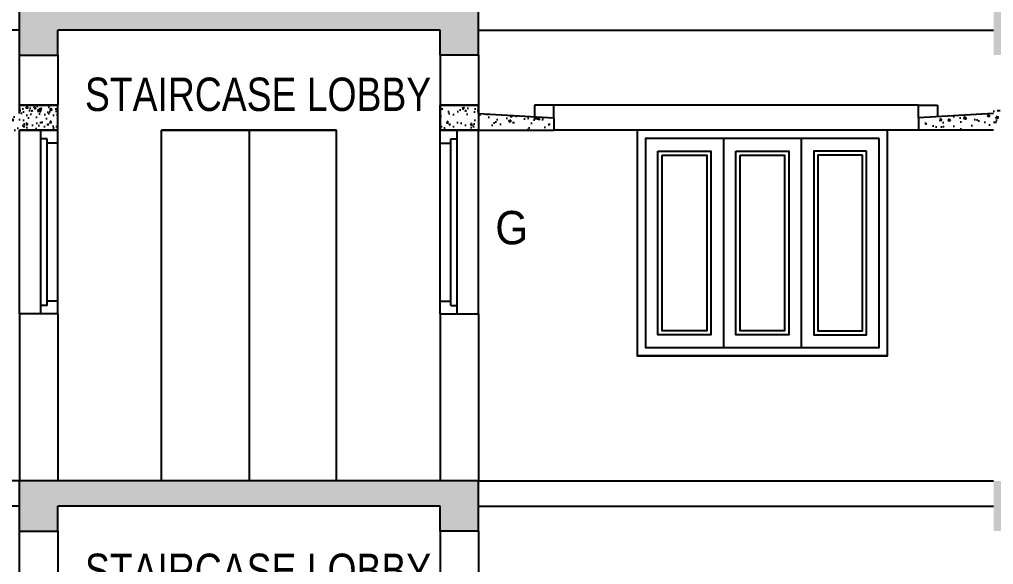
# Model space of a CAD drawing. Header units: metres. Extents: x 10 to 343, y 349 to 530.
# Drawn here: x 264.59 to 270.42, y 464.33 to 467.59 of the extents above; entities that cross this region are included whole.
import ezdxf

# ---------------------------------------------------------------- set-up
doc = ezdxf.new("R2010")
doc.units = ezdxf.units.M
doc.linetypes.add('DASHED2', pattern=[0.375, 0.25, -0.125])
doc.styles.add('m', font='micross.ttf', dxfattribs={"width": 0.9, "height": 350})
doc.styles.add('style1', font='micross.ttf')
pattern_1 = [(130, (20396.81502, -12054.42528), (-0.1434520365, -0.012550427), [0.015, -0.165]), (185, (20396.81502, -12054.42528), (0.0277502667, 0.1504384267), [0.012, -0.132]), (79.5486, (20396.80306, -12054.42632), (-0.11570187634, 0.1378879084), [0.012748038, -0.1402284224]), (133.8158, (20396.81502, -12054.38528), (-0.2134482097, -0.0331038029), [0.0225, -0.2475]), (83.3644, (20396.79723, -12054.38804), (-0.1869325411, 0.1948235742), [0.0191220576, -0.2103426]), (188.8158, (20396.81502, -12054.38528), (-0.186932389, 0.1948237202), [0.018, -0.198]), (159, (20396.79502, -12054.39528), (-0.1193814104, -0.08052377813), [0.015, -0.165]), (214, (20396.79502, -12054.39528), (-0.0486630664, 0.145030009), [0.012, -0.132]), (108.5486, (20396.78507, -12054.40199), (-0.1680445257, 0.06450609934), [0.012748038, -0.1402284224]), (142.5, (20396.815016, -12054.42528), (-0.00243197106, 0.06657877077), [0, -0.1304, 0, -0.134, 0, -0.1325]), (172.5, (20396.815016, -12054.42528), (-0.05261390749, 0.07888234238), [0, -0.0764, 0, -0.1274, 0, -0.0505]), (212.5, (20396.859616, -12054.42528), (-0.10676448723, -0.00451097435), [0, -0.05, 0, -0.156, 0, -0.207]), (222.5, (20396.87962, -12054.42528), (-0.11663723387, 0.02002099647), [0, -0.065, 0, -0.1036, 0, -0.147])]

msp = doc.modelspace()

# ---------------------------------------------------------------- hatches: boundary and pattern name
at = {"ltscale": 200}
h = msp.add_hatch(dxfattribs=at)
h.set_pattern_fill('AR-CONC', color=256, scale=0.025, style=0)
h.set_pattern_definition([(130, (217.01493, 467.11682), (-0.17931505, -0.01568803), [0.01875, -0.20625]), (185, (217.01493, 467.11682), (0.0346878, 0.188048), [0.015, -0.165]), (79.5486, (216.99999, 467.11552), (-0.14462735, 0.1723599), [0.01593505, -0.1752855]), (133.8158, (217.01493, 467.16682), (-0.2668103, -0.0413798), [0.028125, -0.309375]), (83.3644, (216.9927, 467.16338), (-0.2336657, 0.2435295), [0.0239026, -0.2629282]), (188.8158, (217.01493, 467.16682), (-0.2336655, 0.2435297), [0.0225, -0.2475]), (159, (216.98993, 467.15432), (-0.14922676, -0.10065472), [0.01875, -0.20625]), (214, (216.98993, 467.15432), (-0.0608288, 0.1812875), [0.015, -0.165]), (108.5486, (216.9775, 467.14594), (-0.21005566, 0.0806326), [0.01593505, -0.1752855]), (142.5, (217.01493, 467.116823), (-0.00303996, 0.08322346), [0, -0.163, 0, -0.1675, 0, -0.165625]), (172.5, (217.01493, 467.11682), (-0.06576738, 0.09860293), [0, -0.0955, 0, -0.15925, 0, -0.063125]), (212.5, (217.07068, 467.116823), (-0.13345561, -0.00563872), [0, -0.0625, 0, -0.195, 0, -0.25875]), (222.5, (217.09568, 467.11682), (-0.14579654, 0.02502625), [0, -0.08125, 0, -0.1295, 0, -0.18375])])
h.paths.add_polyline_path([(261.5047, 467.6812), (261.5047, 467.3812), (261.2747, 467.3812), (261.2747, 467.5312), (258.2247, 467.5312), (258.2247, 467.1312), (256.4697, 467.1312), (256.4697, 467.2312), (258.1097, 467.2312), (258.1097, 467.6812)])
h.paths.add_polyline_path([(267.3397, 467.6812), (267.3397, 467.3812), (267.1097, 467.3812), (267.1097, 467.5312), (264.8197, 467.5312), (264.8197, 467.3812), (264.5897, 467.3812), (264.5897, 467.6812)])
h = msp.add_hatch(dxfattribs=at)
h.set_pattern_fill('AR-CONC', color=256, scale=0.025, style=0)
h.set_pattern_definition([(50, (314.91448, 467.11682), (0.17931505, -0.01568803), [0.01875, -0.20625]), (355, (314.91448, 467.11682), (-0.0346878, 0.188048), [0.015, -0.165]), (100.4514, (314.92942, 467.11552), (0.14462735, 0.1723599), [0.01593505, -0.1752855]), (46.1842, (314.91448, 467.16682), (0.2668103, -0.0413798), [0.028125, -0.309375]), (96.6356, (314.93671, 467.16338), (0.2336657, 0.2435295), [0.0239026, -0.2629282]), (351.1842, (314.91448, 467.16682), (0.2336655, 0.2435297), [0.0225, -0.2475]), (21, (314.93948, 467.15432), (0.14922676, -0.10065472), [0.01875, -0.20625]), (326, (314.93948, 467.15432), (0.0608288, 0.1812875), [0.015, -0.165]), (71.4514, (314.95192, 467.14594), (0.21005566, 0.0806326), [0.01593505, -0.1752855]), (37.5, (314.91448, 467.116823), (0.00303996, 0.08322346), [0, -0.163, 0, -0.1675, 0, -0.165625]), (7.5, (314.91448, 467.11682), (0.06576738, 0.09860293), [0, -0.0955, 0, -0.15925, 0, -0.063125]), (327.5, (314.85873, 467.116823), (0.13345561, -0.00563872), [0, -0.0625, 0, -0.195, 0, -0.25875]), (317.5, (314.83373, 467.11682), (0.14579654, 0.02502625), [0, -0.08125, 0, -0.1295, 0, -0.18375])])
h.paths.add_polyline_path([(270.4247, 467.6812), (270.4247, 467.3812), (270.6547, 467.3812), (270.6547, 467.5312), (273.7047, 467.5312), (273.7047, 467.1312), (275.4597, 467.1312), (275.4597, 467.2312), (273.8197, 467.2312), (273.8197, 467.6812)])
h.paths.add_polyline_path([(264.5897, 467.6812), (264.5897, 467.3812), (264.8197, 467.3812), (264.8197, 467.5312), (267.1097, 467.5312), (267.1097, 467.3812), (267.3397, 467.3812), (267.3397, 467.6812)])
at = {"ltscale": 400}
h = msp.add_hatch(dxfattribs=at)
h.set_pattern_fill('AR-CONC', color=256, scale=0.02, style=0)
h.set_pattern_definition([(50, (-2790.72152, 1462.58605), (0.1434520365, -0.012550427), [0.015, -0.165]), (355, (-2790.72152, 1462.58605), (-0.027750267, 0.150438427), [0.012, -0.132]), (100.4514, (-2790.70957, 1462.585), (0.1157018763, 0.1378879084), [0.012748038, -0.1402284224]), (46.1842, (-2790.72152, 1462.62605), (0.21344821, -0.033103803), [0.0225, -0.2475]), (96.6356, (-2790.70374, 1462.6233), (0.186932541, 0.194823574), [0.019122058, -0.2103426]), (351.1842, (-2790.72152, 1462.62605), (0.186932389, 0.19482372), [0.018, -0.198]), (21, (-2790.70152, 1462.61605), (0.1193814104, -0.080523778), [0.015, -0.165]), (326, (-2790.70152, 1462.61605), (0.0486630664, 0.145030009), [0.012, -0.132]), (71.4514, (-2790.69157, 1462.60934), (0.168044526, 0.0645060993), [0.012748038, -0.1402284224]), (37.5, (-2790.72152, 1462.58605), (0.0024319711, 0.0665787708), [0, -0.1304, 0, -0.134, 0, -0.1325]), (7.5, (-2790.72152, 1462.58605), (0.0526139075, 0.0788823424), [0, -0.0764, 0, -0.1274, 0, -0.0505]), (327.5, (-2790.76612, 1462.58605), (0.1067644872, -0.00451097435), [0, -0.05, 0, -0.156, 0, -0.207]), (317.5, (-2790.78612, 1462.58605), (0.116637234, 0.0200209965), [0, -0.065, 0, -0.1036, 0, -0.147])])
h.paths.add_polyline_path([(264.8197, 467.0812), (264.5897, 467.0812), (264.5897, 467.0312), (264.1397, 467.0062), (264.1397, 466.9312), (264.5896, 466.9312), (264.8197, 466.9312)])
h = msp.add_hatch(dxfattribs=at)
h.set_pattern_fill('AR-CONC', color=256, scale=0.02, style=0)
h.set_pattern_definition(pattern_1)
h.paths.add_polyline_path([(264.5897, 467.0812), (264.8197, 467.0812), (264.8197, 466.9312), (264.5897, 466.9312)])
h = msp.add_hatch(dxfattribs=at)
h.set_pattern_fill('AR-CONC', color=256, scale=0.02, style=0)
h.set_pattern_definition(pattern_1)
h.paths.add_polyline_path([(264.5897, 467.0812), (264.8197, 467.0812), (264.8197, 466.9312), (264.5897, 466.9312)])
h = msp.add_hatch(dxfattribs=at)
h.set_pattern_fill('AR-CONC', color=256, scale=0.02, style=0)
h.set_pattern_definition([(50, (-19864.8856, -12054.42528), (0.1434520365, -0.012550427), [0.015, -0.165]), (355, (-19864.8856, -12054.42528), (-0.0277502667, 0.1504384267), [0.012, -0.132]), (100.4514, (-19864.87365, -12054.42632), (0.11570187634, 0.1378879084), [0.012748038, -0.1402284224]), (46.1842, (-19864.8856, -12054.38528), (0.2134482097, -0.0331038029), [0.0225, -0.2475]), (96.6356, (-19864.86782, -12054.38804), (0.1869325411, 0.1948235742), [0.0191220576, -0.2103426]), (351.1842, (-19864.8856, -12054.38528), (0.186932389, 0.1948237202), [0.018, -0.198]), (21, (-19864.8656, -12054.39528), (0.1193814104, -0.08052377813), [0.015, -0.165]), (326, (-19864.8656, -12054.39528), (0.0486630664, 0.145030009), [0.012, -0.132]), (71.4514, (-19864.85566, -12054.40199), (0.1680445257, 0.06450609934), [0.012748038, -0.1402284224]), (37.5, (-19864.885604, -12054.42528), (0.00243197106, 0.06657877077), [0, -0.1304, 0, -0.134, 0, -0.1325]), (7.5, (-19864.885604, -12054.42528), (0.05261390749, 0.07888234238), [0, -0.0764, 0, -0.1274, 0, -0.0505]), (327.5, (-19864.930204, -12054.42528), (0.10676448723, -0.00451097435), [0, -0.05, 0, -0.156, 0, -0.207]), (317.5, (-19864.9502, -12054.42528), (0.11663723387, 0.02002099647), [0, -0.065, 0, -0.1036, 0, -0.147])])
h.paths.add_polyline_path([(267.3397, 467.0812), (267.1097, 467.0812), (267.1097, 466.9312), (267.3397, 466.9312)])
h = msp.add_hatch(dxfattribs=at)
h.set_pattern_fill('AR-CONC', color=256, scale=0.02, style=0)
h.set_pattern_definition([(50, (-19864.8856, -12054.42528), (0.1434520365, -0.012550427), [0.015, -0.165]), (355, (-19864.8856, -12054.42528), (-0.0277502667, 0.1504384267), [0.012, -0.132]), (100.4514, (-19864.87365, -12054.42632), (0.11570187634, 0.1378879084), [0.012748038, -0.1402284224]), (46.1842, (-19864.8856, -12054.38528), (0.2134482097, -0.0331038029), [0.0225, -0.2475]), (96.6356, (-19864.86782, -12054.38804), (0.1869325411, 0.1948235742), [0.0191220576, -0.2103426]), (351.1842, (-19864.8856, -12054.38528), (0.186932389, 0.1948237202), [0.018, -0.198]), (21, (-19864.8656, -12054.39528), (0.1193814104, -0.08052377813), [0.015, -0.165]), (326, (-19864.8656, -12054.39528), (0.0486630664, 0.145030009), [0.012, -0.132]), (71.4514, (-19864.85566, -12054.40199), (0.1680445257, 0.06450609934), [0.012748038, -0.1402284224]), (37.5, (-19864.885604, -12054.42528), (0.00243197106, 0.06657877077), [0, -0.1304, 0, -0.134, 0, -0.1325]), (7.5, (-19864.885604, -12054.42528), (0.05261390749, 0.07888234238), [0, -0.0764, 0, -0.1274, 0, -0.0505]), (327.5, (-19864.930204, -12054.42528), (0.10676448723, -0.00451097435), [0, -0.05, 0, -0.156, 0, -0.207]), (317.5, (-19864.9502, -12054.42528), (0.11663723387, 0.02002099647), [0, -0.065, 0, -0.1036, 0, -0.147])])
h.paths.add_polyline_path([(267.3397, 467.0812), (267.1097, 467.0812), (267.1097, 466.9312), (267.3397, 466.9312)])
h = msp.add_hatch(dxfattribs=at)
h.set_pattern_fill('AR-CONC', color=256, scale=0.02, style=0)
h.set_pattern_definition([(130, (3322.65093, 1471.73605), (-0.1434520365, -0.012550427), [0.015, -0.165]), (185, (3322.65093, 1471.73605), (0.027750267, 0.150438427), [0.012, -0.132]), (79.5486, (3322.63898, 1471.735), (-0.1157018763, 0.1378879084), [0.012748038, -0.1402284224]), (133.8158, (3322.65093, 1471.77605), (-0.21344821, -0.033103803), [0.0225, -0.2475]), (83.3644, (3322.63315, 1471.7733), (-0.186932541, 0.194823574), [0.019122058, -0.2103426]), (188.8158, (3322.65093, 1471.77605), (-0.186932389, 0.19482372), [0.018, -0.198]), (159, (3322.63093, 1471.76605), (-0.1193814104, -0.080523778), [0.015, -0.165]), (214, (3322.63093, 1471.76605), (-0.0486630664, 0.145030009), [0.012, -0.132]), (108.5486, (3322.62099, 1471.75934), (-0.168044526, 0.0645060993), [0.012748038, -0.1402284224]), (142.5, (3322.650935, 1471.73605), (-0.0024319711, 0.0665787708), [0, -0.1304, 0, -0.134, 0, -0.1325]), (172.5, (3322.650935, 1471.73605), (-0.0526139075, 0.0788823424), [0, -0.0764, 0, -0.1274, 0, -0.0505]), (212.5, (3322.695535, 1471.73605), (-0.1067644872, -0.00451097435), [0, -0.05, 0, -0.156, 0, -0.207]), (222.5, (3322.715535, 1471.73605), (-0.116637234, 0.0200209965), [0, -0.065, 0, -0.1036, 0, -0.147])])
h.paths.add_polyline_path([(269.9943, 467.0073), (270.4247, 467.0312), (270.4247, 467.0812), (270.6547, 467.0812), (270.6547, 466.9312), (270.4247, 466.9312), (270.0061, 466.9312)])
h = msp.add_hatch(dxfattribs=at)
h.set_pattern_fill('AR-CONC', color=256, scale=0.02, style=0)
h.set_pattern_definition([(50, (-2788.95375, 1469.44239), (0.1434520365, -0.012550427), [0.015, -0.165]), (355, (-2788.95375, 1469.44239), (-0.027750267, 0.150438427), [0.012, -0.132]), (100.4514, (-2788.9418, 1469.44135), (0.1157018763, 0.1378879084), [0.012748038, -0.1402284224]), (46.1842, (-2788.95375, 1469.4824), (0.21344821, -0.033103803), [0.0225, -0.2475]), (96.6356, (-2788.93596, 1469.47963), (0.186932541, 0.194823574), [0.019122058, -0.2103426]), (351.1842, (-2788.95375, 1469.4824), (0.186932389, 0.19482372), [0.018, -0.198]), (21, (-2788.93375, 1469.47239), (0.1193814104, -0.080523778), [0.015, -0.165]), (326, (-2788.93375, 1469.47239), (0.0486630664, 0.145030009), [0.012, -0.132]), (71.4514, (-2788.9238, 1469.46568), (0.168044526, 0.0645060993), [0.012748038, -0.1402284224]), (37.5, (-2788.95375, 1469.44239), (0.0024319711, 0.0665787708), [0, -0.1304, 0, -0.134, 0, -0.1325]), (7.5, (-2788.95375, 1469.44239), (0.0526139075, 0.0788823424), [0, -0.0764, 0, -0.1274, 0, -0.0505]), (327.5, (-2788.99835, 1469.44239), (0.1067644872, -0.00451097435), [0, -0.05, 0, -0.156, 0, -0.207]), (317.5, (-2789.01835, 1469.44239), (0.116637234, 0.0200209965), [0, -0.065, 0, -0.1036, 0, -0.147])])
h.paths.add_polyline_path([(267.77, 467.0073), (267.3396, 467.0312), (267.3396, 466.9312), (267.7582, 466.9312)])
h.paths.add_polyline_path([(267.7897, 467.0062), (267.77, 467.0073), (267.7582, 466.9312), (267.7897, 466.9312)])
at = {"ltscale": 200}
h = msp.add_hatch(dxfattribs=at)
h.set_pattern_fill('AR-CONC', color=256, scale=0.025, style=0)
h.set_pattern_definition([(130, (217.01493, 464.26682), (-0.17931505, -0.01568803), [0.01875, -0.20625]), (185, (217.01493, 464.26682), (0.0346878, 0.188048), [0.015, -0.165]), (79.5486, (216.99999, 464.26552), (-0.14462735, 0.1723599), [0.01593505, -0.1752855]), (133.8158, (217.01493, 464.31682), (-0.2668103, -0.0413798), [0.028125, -0.309375]), (83.3644, (216.9927, 464.31338), (-0.2336657, 0.2435295), [0.0239026, -0.2629282]), (188.8158, (217.01493, 464.31682), (-0.2336655, 0.2435297), [0.0225, -0.2475]), (159, (216.98993, 464.30432), (-0.14922676, -0.10065472), [0.01875, -0.20625]), (214, (216.98993, 464.30432), (-0.0608288, 0.1812875), [0.015, -0.165]), (108.5486, (216.9775, 464.29594), (-0.21005566, 0.0806326), [0.01593505, -0.1752855]), (142.5, (217.01493, 464.266823), (-0.00303996, 0.08322346), [0, -0.163, 0, -0.1675, 0, -0.165625]), (172.5, (217.01493, 464.26682), (-0.06576738, 0.09860293), [0, -0.0955, 0, -0.15925, 0, -0.063125]), (212.5, (217.07068, 464.266823), (-0.13345561, -0.00563872), [0, -0.0625, 0, -0.195, 0, -0.25875]), (222.5, (217.09568, 464.26682), (-0.14579654, 0.02502625), [0, -0.08125, 0, -0.1295, 0, -0.18375])])
h.paths.add_polyline_path([(261.5047, 464.8312), (261.5047, 464.5312), (261.2747, 464.5312), (261.2747, 464.6812), (258.2247, 464.6812), (258.2247, 464.2812), (256.4697, 464.2812), (256.4697, 464.3812), (258.1097, 464.3812), (258.1097, 464.8312)])
h.paths.add_polyline_path([(267.3397, 464.8312), (267.3397, 464.5312), (267.1097, 464.5312), (267.1097, 464.6812), (264.8197, 464.6812), (264.8197, 464.5312), (264.5897, 464.5312), (264.5897, 464.8312)])
h = msp.add_hatch(dxfattribs=at)
h.set_pattern_fill('AR-CONC', color=256, scale=0.025, style=0)
h.set_pattern_definition([(50, (314.91448, 464.26682), (0.17931505, -0.01568803), [0.01875, -0.20625]), (355, (314.91448, 464.26682), (-0.0346878, 0.188048), [0.015, -0.165]), (100.4514, (314.92942, 464.26552), (0.14462735, 0.1723599), [0.01593505, -0.1752855]), (46.1842, (314.91448, 464.31682), (0.2668103, -0.0413798), [0.028125, -0.309375]), (96.6356, (314.93671, 464.31338), (0.2336657, 0.2435295), [0.0239026, -0.2629282]), (351.1842, (314.91448, 464.31682), (0.2336655, 0.2435297), [0.0225, -0.2475]), (21, (314.93948, 464.30432), (0.14922676, -0.10065472), [0.01875, -0.20625]), (326, (314.93948, 464.30432), (0.0608288, 0.1812875), [0.015, -0.165]), (71.4514, (314.95192, 464.29594), (0.21005566, 0.0806326), [0.01593505, -0.1752855]), (37.5, (314.91448, 464.266823), (0.00303996, 0.08322346), [0, -0.163, 0, -0.1675, 0, -0.165625]), (7.5, (314.91448, 464.26682), (0.06576738, 0.09860293), [0, -0.0955, 0, -0.15925, 0, -0.063125]), (327.5, (314.85873, 464.266823), (0.13345561, -0.00563872), [0, -0.0625, 0, -0.195, 0, -0.25875]), (317.5, (314.83373, 464.26682), (0.14579654, 0.02502625), [0, -0.08125, 0, -0.1295, 0, -0.18375])])
h.paths.add_polyline_path([(270.4247, 464.8312), (270.4247, 464.5312), (270.6547, 464.5312), (270.6547, 464.6812), (273.7047, 464.6812), (273.7047, 464.2812), (275.4597, 464.2812), (275.4597, 464.3812), (273.8197, 464.3812), (273.8197, 464.8312)])
h.paths.add_polyline_path([(264.5897, 464.8312), (264.5897, 464.5312), (264.8197, 464.5312), (264.8197, 464.6812), (267.1097, 464.6812), (267.1097, 464.5312), (267.3397, 464.5312), (267.3397, 464.8312)])

# ---------------------------------------------------------------- linework, layer by layer
at = {"ltscale": 400}
for p, q in [((264.5897, 467.3812), (264.5897, 467.6812)), ((267.3397, 467.3812), (267.3397, 467.6812)), ((267.1097, 467.5312), (264.8197, 467.5312)), ((264.8197, 467.3812), (264.8197, 467.5312)), ((267.1097, 467.3812), (267.1097, 467.5312)), ((264.5897, 467.3812), (264.8197, 467.3812)), ((264.5897, 467.0812), (264.5897, 467.3812)), ((264.8197, 467.3812), (264.8197, 467.0812)), ((267.3397, 467.3812), (267.1097, 467.3812)), ((267.1097, 467.3812), (267.1097, 466.9312)), ((267.3397, 467.3812), (267.3397, 466.9312)), ((264.5897, 467.0312), (264.5897, 467.0812)), ((264.8197, 467.0812), (264.5897, 467.0812)), ((264.5897, 467.0312), (264.5897, 467.0812)), ((264.8197, 467.0812), (264.5897, 467.0812)), ((264.8197, 466.9312), (264.8197, 467.0812)), ((264.8197, 466.9312), (264.8197, 467.0812)), ((267.1097, 466.9312), (267.1097, 467.0812)), ((267.1097, 467.0812), (267.3397, 467.0812)), ((267.1097, 466.9312), (267.1097, 467.0812)), ((267.1097, 467.0812), (267.3397, 467.0812)), ((267.3397, 467.0312), (267.3397, 467.0812)), ((267.3397, 467.0312), (267.3397, 467.0812)), ((267.7898, 467.0812), (267.6748, 467.0812)), ((267.6748, 467.0812), (267.6748, 467.011)), ((269.9746, 467.0812), (267.7897, 467.0812)), ((267.7898, 467.0062), (267.7898, 467.0812)), ((269.9746, 467.0062), (269.9746, 467.0812)), ((269.9746, 467.0812), (270.0896, 467.0812)), ((270.0896, 467.0812), (270.0896, 467.011)), ((267.3398, 467.0312), (267.7898, 467.0062)), ((267.7898, 467.0062), (267.7898, 466.9312)), ((270.4246, 467.0312), (269.9746, 467.0062)), ((269.9746, 467.0062), (269.9746, 466.9312)), ((264.8197, 466.9312), (264.5897, 466.9312)), ((264.8197, 466.9312), (264.5897, 466.9312)), ((264.8197, 466.9312), (264.5897, 466.9312)), ((264.8197, 466.9312), (264.5897, 466.9312)), ((264.8197, 466.9312), (264.5897, 466.9312)), ((264.8197, 466.9312), (264.5897, 466.9312)), ((264.8197, 466.9312), (264.5897, 466.9312)), ((264.8197, 466.9312), (264.5897, 466.9312)), ((264.8197, 466.9312), (264.5897, 466.9312)), ((264.8197, 466.9312), (264.5897, 466.9312)), ((265.4397, 464.8312), (265.4397, 466.9312)), ((266.4897, 466.9312), (265.4397, 466.9312)), ((265.4397, 464.8312), (265.4397, 466.9312)), ((265.4397, 466.9312), (266.4897, 466.9312)), ((265.9647, 466.9312), (265.9647, 464.8312)), ((266.4897, 464.8312), (266.4897, 466.9312)), ((266.4897, 464.8312), (266.4897, 466.9312)), ((267.1097, 466.9312), (267.3397, 466.9312)), ((267.1097, 466.9312), (267.3397, 466.9312)), ((267.1097, 466.9312), (267.3397, 466.9312)), ((267.1097, 466.9312), (267.3397, 466.9312)), ((267.1097, 466.9312), (267.3397, 466.9312)), ((267.1097, 466.9312), (267.3397, 466.9312)), ((267.1097, 466.9312), (267.3397, 466.9312)), ((267.1097, 466.9312), (267.3397, 466.9312)), ((267.1097, 466.9312), (267.3397, 466.9312)), ((267.1097, 466.9312), (267.3397, 466.9312)), ((267.3398, 466.9312), (267.7898, 466.9312)), ((269.9746, 466.9312), (267.7897, 466.9312)), ((270.4246, 466.9312), (269.9746, 466.9312)), ((268.8064, 466.8812), (268.8064, 465.6312)), ((269.273, 466.8812), (269.273, 465.6312)), ((264.5897, 465.8312), (264.5897, 464.8312)), ((264.8197, 465.8312), (264.5897, 465.8312)), ((264.8197, 465.8312), (264.8197, 464.8312)), ((267.1097, 465.8312), (267.1097, 464.8312)), ((267.1097, 465.8312), (267.3397, 465.8312)), ((267.3397, 465.8312), (267.3397, 464.8312)), ((269.7897, 465.5812), (268.2897, 465.5812)), ((267.3397, 464.8312), (264.5897, 464.8312)), ((264.5897, 464.5312), (264.5897, 464.8312)), ((267.3397, 464.5312), (267.3397, 464.8312)), ((267.1097, 464.6812), (264.8197, 464.6812)), ((264.8197, 464.5312), (264.8197, 464.6812)), ((267.1097, 464.5312), (267.1097, 464.6812)), ((264.5897, 464.5312), (264.8197, 464.5312)), ((264.5897, 464.2312), (264.5897, 464.5312)), ((264.8197, 464.5312), (264.8197, 464.2312)), ((267.3397, 464.5312), (267.1097, 464.5312)), ((267.1097, 464.5312), (267.1097, 464.0812)), ((267.3397, 464.5312), (267.3397, 464.2312))]:
    msp.add_line(p, q, dxfattribs=at)
at = {"linetype": 'DASHED2', "ltscale": 600}
for p, q in [((264.5897, 467.5312), (261.5047, 467.5312)), ((267.3397, 467.5312), (270.4247, 467.5312)), ((264.5897, 464.8312), (261.5047, 464.8312)), ((267.3397, 464.8312), (270.4247, 464.8312)), ((264.5897, 464.6812), (261.5047, 464.6812)), ((267.3397, 464.6812), (270.4247, 464.6812))]:
    msp.add_line(p, q, dxfattribs=at)
at = {"linetype": 'Continuous'}
for p, q in [((264.5897, 467.0812), (264.8197, 467.0812)), ((264.5897, 467.0812), (264.8197, 467.0812)), ((267.3397, 467.0812), (267.1097, 467.0812)), ((267.3397, 467.0812), (267.1097, 467.0812)), ((264.5897, 466.9312), (264.8197, 466.9312)), ((264.5897, 466.9312), (264.8197, 466.9312)), ((264.5897, 466.9312), (264.8197, 466.9312)), ((264.5897, 466.9312), (264.8197, 466.9312)), ((267.3397, 466.9312), (267.1097, 466.9312)), ((267.3397, 466.9312), (267.1097, 466.9312)), ((267.3397, 466.9312), (267.1097, 466.9312)), ((267.3397, 466.9312), (267.1097, 466.9312))]:
    msp.add_line(p, q, dxfattribs=at)
for p, q in [((264.5897, 465.8312), (264.5897, 466.9312)), ((264.7175, 465.8312), (264.7175, 466.9312)), ((264.8197, 465.8312), (264.8197, 466.9312)), ((267.1097, 465.8312), (267.1097, 466.9312)), ((267.2119, 465.8312), (267.2119, 466.9312)), ((267.3397, 465.8312), (267.3397, 466.9312)), ((264.7558, 466.8801), (264.7175, 466.8801)), ((264.7558, 465.8823), (264.7558, 466.8801)), ((267.1736, 465.8823), (267.1736, 466.8801)), ((267.1736, 466.8801), (267.2119, 466.8801)), ((264.8197, 466.8546), (264.7558, 466.8546)), ((267.1097, 466.8546), (267.1736, 466.8546)), ((264.7558, 465.8823), (264.7175, 465.8823)), ((264.8197, 465.9079), (264.7558, 465.9079)), ((267.1097, 465.9079), (267.1736, 465.9079)), ((267.1736, 465.8823), (267.2119, 465.8823))]:
    msp.add_line(p, q)
at = {"ltscale": 400}
for points in [[(269.7897, 466.9312), (268.2897, 466.9312), (268.2897, 465.5812), (269.7897, 465.5812)], [(269.7397, 466.8812), (268.3397, 466.8812), (268.3397, 465.6312), (269.7397, 465.6312)], [(268.4147, 466.8062), (268.7314, 466.8062), (268.7314, 465.7062), (268.4147, 465.7062)], [(268.8814, 466.8062), (269.198, 466.8062), (269.198, 465.7062), (268.8814, 465.7062)], [(269.6647, 466.8062), (269.348, 466.8062), (269.348, 465.7062), (269.6647, 465.7062)], [(268.4397, 466.7812), (268.7064, 466.7812), (268.7064, 465.7312), (268.4397, 465.7312)], [(268.9064, 466.7812), (269.173, 466.7812), (269.173, 465.7312), (268.9064, 465.7312)], [(269.6397, 466.7812), (269.373, 466.7812), (269.373, 465.7312), (269.6397, 465.7312)]]:
    msp.add_lwpolyline(points, close=True, dxfattribs=at)

# ---------------------------------------------------------------- texts
for s, style, width, p in [('STAIRCASE LOBBY', 'm', 0.8, (264.982, 467.0464)), ('G', 'style1', 0.9, (267.4403, 466.248)), ('STAIRCASE LOBBY', 'm', 0.8, (264.982, 464.1964))]:
    msp.add_text(s, height=0.2, dxfattribs=dict(style=style, width=width)).set_placement(p)

doc.saveas('drawing.dxf')
